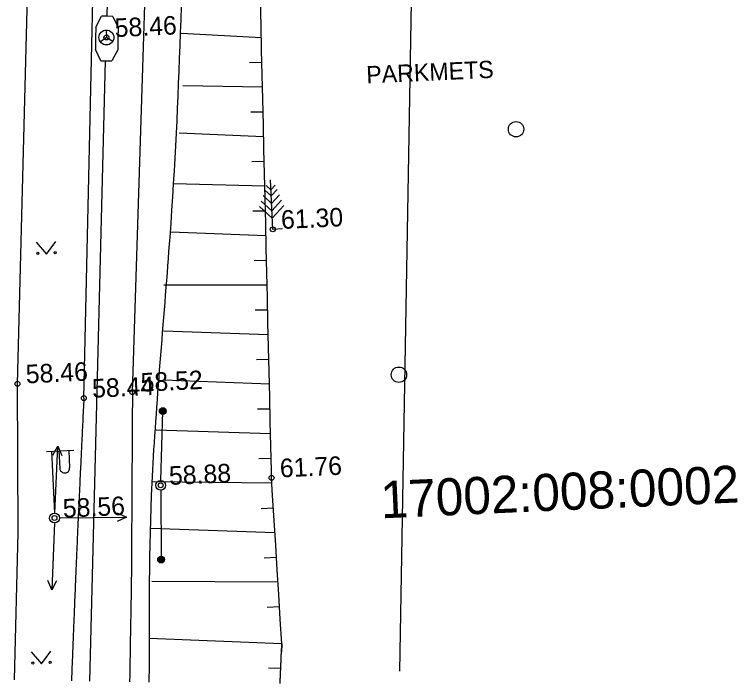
# Model space of a CAD drawing. Extents: x 640662 to 641600, y 6456491 to 6456983.
# Drawn here: x 641413.84 to 641443.04, y 6456665.74 to 6456692.77 of the extents above; entities that cross this region are included whole.
import ezdxf

# ---------------------------------------------------------------- set-up
doc = ezdxf.new("R2010")
doc.units = 0
for name, color, linetype in [('Level 10', 7, 'Continuous'), ('Level 12', 7, 'Continuous'), ('Level 13', 7, 'Continuous'), ('Level 17', 7, 'Continuous'), ('Level 30', 7, 'Continuous'), ('Level 31', 7, 'Continuous'), ('Level 40', 7, 'Continuous'), ('Level 41', 7, 'Continuous'), ('Level 42', 7, 'Continuous'), ('Level 44', 7, 'Continuous'), ('Level 54', 7, 'Continuous'), ('Level 59', 7, 'Continuous'), ('Level 63', 7, 'Continuous'), ('Level 7', 7, 'Continuous')]:
    doc.layers.add(name, color=color, linetype=linetype)

# ---------------------------------------------------------------- blocks, each defined once
blk = doc.blocks.new('KMETS')
at = {"layer": 'Level 10'}
blk.add_circle((0, 0), 311, dxfattribs=at)
blk = doc.blocks.new('WMNOLO')
at = {"layer": 'Level 12'}
for points in [[(200, 0), (2900, 0)], [(2535.93, 176.13), (2900, 0), (2530.75, -176.23)]]:
    blk.add_lwpolyline(points, dxfattribs=at)
blk.add_circle((0, 0), 200, dxfattribs=at)
blk = doc.blocks.new('1SIDKA')
at = {"layer": 'Level 7'}
for p, q in [((0, 300), (0, 0)), ((0, 0), (-250, -166)), ((0, 0), (250, -166))]:
    blk.add_line(p, q, dxfattribs=at)
blk.add_circle((0, 0), 300, dxfattribs=at)
blk = doc.blocks.new('WSNOLO')
at = {"layer": 'Level 13'}
blk.add_lwpolyline([(200, 0), (3000, 0)], dxfattribs=at)
for centre, radius in [((0, 0), 200), ((3000, 0), 136), ((3000, 0), 121), ((3000, 0), 104), ((3000, 0), 90.1), ((3000, 0), 74.9), ((3000, 0), 61.3), ((3000, 0), 49.7), ((3000, 0), 34.8), ((3000, 0), 23.5), ((3000, 0), 13.2), ((3000, 0), 7.82)]:
    blk.add_circle(centre, radius, dxfattribs=at)
blk = doc.blocks.new('VMURU_')
at = {"layer": 'Level 41'}
for p, q in [((-403, 505.28), (0, 0)), ((0, 0), (397, 505.28))]:
    blk.add_line(p, q, dxfattribs=at)
for centre, radius in [((-353, 55.28), 42.8), ((347, 55.28), 45.22)]:
    blk.add_circle(centre, radius, dxfattribs=at)

msp = doc.modelspace()

# ---------------------------------------------------------------- linework, layer by layer
at = {"layer": 'Level 10'}
for p, q in [((641424.27, 6456684.087), (641424.18, 6456686.085)), ((641424.209, 6456685.436), (641423.95, 6456685.673)), ((641424.198, 6456685.686), (641424.009, 6456685.858)), ((641424.198, 6456685.686), (641424.371, 6456685.875)), ((641424.209, 6456685.436), (641424.446, 6456685.695)), ((641424.223, 6456685.136), (641423.878, 6456685.451)), ((641424.223, 6456685.136), (641424.537, 6456685.48)), ((641424.236, 6456684.837), (641423.807, 6456685.229)), ((641424.236, 6456684.837), (641424.628, 6456685.265)), ((641424.249, 6456684.537), (641424.719, 6456685.05)), ((641424.249, 6456684.537), (641423.736, 6456685.006)), ((641424.669, 6456684.105), (641424.27, 6456684.087)), ((641424.27, 6456684.087), (641424.27, 6456684.087))]:
    msp.add_line(p, q, dxfattribs=at)
at = {"layer": 'Level 12'}
for p, q in [((641415.137, 6456675.117), (641416.235, 6456675.166)), ((641415.336, 6456675.126), (641415.448, 6456672.628)), ((641415.636, 6456675.139), (641415.667, 6456674.44)), ((641416.036, 6456675.157), (641416.067, 6456674.458)), ((641415.457, 6456672.429), (641415.457, 6456672.429))]:
    msp.add_line(p, q, dxfattribs=at)
msp.add_circle((641415.457, 6456672.429), 0.2, dxfattribs=at)
msp.add_arc((641415.867, 6456674.449), 0.2, 182.5033, 2.6247, dxfattribs=at)
at = {"layer": 'Level 13'}
msp.add_line((641419.743, 6456673.75), (641419.743, 6456673.75), dxfattribs=at)
msp.add_circle((641419.743, 6456673.75), 0.198, dxfattribs=at)
at = {"layer": 'Level 17'}
for p, q in [((641417.124, 6456692.253), (641417.359, 6456692.699)), ((641417.584, 6456692.694), (641417.359, 6456692.699)), ((641417.808, 6456692.689), (641417.584, 6456692.694)), ((641417.808, 6456692.689), (641418.024, 6456692.235)), ((641417.124, 6456692.253), (641417.115, 6456691.804)), ((641418.024, 6456692.235), (641418.015, 6456691.785)), ((641417.115, 6456691.804), (641417.106, 6456691.354)), ((641418.015, 6456691.785), (641418.006, 6456691.335)), ((641417.322, 6456690.899), (641417.106, 6456691.354)), ((641418.006, 6456691.335), (641417.772, 6456690.89)), ((641417.322, 6456690.899), (641417.547, 6456690.895)), ((641417.547, 6456690.895), (641417.772, 6456690.89))]:
    msp.add_line(p, q, dxfattribs=at)
for points in [[(641417.584, 6456692.694), (641419.459, 6456768.779)], [(641416.88, 6456665.84), (641417.519, 6456690.895)]]:
    msp.add_lwpolyline(points, dxfattribs=at)
at = {"layer": 'Level 30'}
for p, q in [((641413.96, 6456677.852), (641413.96, 6456677.852)), ((641418.599, 6456677.516), (641418.599, 6456677.516)), ((641416.639, 6456677.272), (641416.639, 6456677.272))]:
    msp.add_line(p, q, dxfattribs=at)
for points in [[(641418.599, 6456677.516), (641419.557, 6456707.54), (641419.285, 6456710.679), (641420.439, 6456746.8), (641421.186, 6456782.273), (641421.89, 6456805.04)], [(641413.96, 6456677.852), (641414.681, 6456706.033), (641414.743, 6456712.574), (641416.414, 6456782.78), (641416.796, 6456802.559)], [(641416.639, 6456677.272), (641417.326, 6456707.632), (641417.401, 6456711.576), (641418.157, 6456746.454), (641418.866, 6456782.589)], [(641413.838, 6456665.89), (641413.994, 6456671.849), (641413.96, 6456677.852)]]:
    msp.add_lwpolyline(points, dxfattribs=at)
for points, degree in [([(641418.599, 6456677.516), (641418.567, 6456670.451), (641418.545, 6456669.145), (641418.514, 6456667.439), (641418.485, 6456665.814)], 3), ([(641416.639, 6456677.272), (641416.411, 6456672.535), (641416.254, 6456668.833), (641416.139, 6456665.852)], 2)]:
    msp.add_open_spline(points, degree=degree, dxfattribs=at)
at = {"layer": 'Level 31'}
msp.add_circle((641424.221, 6456674.052), 0.1, dxfattribs=at)
at = {"layer": 'Level 40'}
for points in [[(641429.396, 6456666.248), (641430.09, 6456705.653), (641441.005, 6456705.508)], [(641429.396, 6456666.248), (641430.09, 6456705.653), (641441.474, 6456705.502)]]:
    msp.add_lwpolyline(points, dxfattribs=at)
at = {"layer": 'Level 42'}
for p, q in [((641423.797, 6456692.325), (641423.774, 6456693.325)), ((641423.82, 6456691.325), (641423.797, 6456692.325)), ((641423.808, 6456691.825), (641420.574, 6456691.994)), ((641423.843, 6456690.326), (641423.82, 6456691.325)), ((641423.832, 6456690.825), (641423.332, 6456690.814)), ((641423.867, 6456689.326), (641423.843, 6456690.326)), ((641423.855, 6456689.826), (641420.636, 6456689.889)), ((641423.89, 6456688.326), (641423.867, 6456689.326)), ((641423.878, 6456688.826), (641423.378, 6456688.815)), ((641423.913, 6456687.327), (641423.89, 6456688.326)), ((641423.901, 6456687.827), (641420.495, 6456687.97)), ((641423.936, 6456686.327), (641423.913, 6456687.327)), ((641423.925, 6456686.827), (641423.425, 6456686.815)), ((641423.959, 6456685.328), (641423.936, 6456686.327)), ((641423.948, 6456685.827), (641420.264, 6456685.929)), ((641423.983, 6456684.328), (641423.959, 6456685.328)), ((641423.971, 6456684.828), (641423.471, 6456684.816)), ((641424.006, 6456683.328), (641423.983, 6456684.328)), ((641423.994, 6456683.828), (641420.157, 6456683.98)), ((641424.029, 6456682.329), (641424.006, 6456683.328)), ((641424.018, 6456682.828), (641423.518, 6456682.817)), ((641424.052, 6456681.329), (641424.029, 6456682.329)), ((641424.041, 6456681.829), (641419.865, 6456681.827)), ((641424.076, 6456680.329), (641424.052, 6456681.329)), ((641424.064, 6456680.829), (641423.564, 6456680.818)), ((641424.099, 6456679.33), (641424.076, 6456680.329)), ((641424.087, 6456679.83), (641419.85, 6456679.979)), ((641424.122, 6456678.33), (641424.099, 6456679.33)), ((641424.11, 6456678.83), (641423.611, 6456678.818)), ((641424.145, 6456677.33), (641424.122, 6456678.33)), ((641424.134, 6456677.83), (641419.859, 6456677.995)), ((641424.168, 6456676.331), (641424.145, 6456677.33)), ((641424.157, 6456676.831), (641423.657, 6456676.819)), ((641424.192, 6456675.331), (641424.168, 6456676.331)), ((641424.18, 6456675.831), (641419.561, 6456675.971)), ((641424.215, 6456674.332), (641424.192, 6456675.331)), ((641424.203, 6456674.831), (641423.704, 6456674.82)), ((641424.221, 6456674.052), (641424.221, 6456674.052)), ((641424.235, 6456673.832), (641419.395, 6456673.889)), ((641424.327, 6456672.335), (641424.265, 6456673.333)), ((641424.296, 6456672.834), (641423.797, 6456672.804)), ((641424.388, 6456671.337), (641424.327, 6456672.335)), ((641424.357, 6456671.836), (641419.349, 6456672.006)), ((641424.449, 6456670.339), (641424.388, 6456671.337)), ((641424.418, 6456670.838), (641423.919, 6456670.807)), ((641424.51, 6456669.341), (641424.449, 6456670.339)), ((641424.479, 6456669.84), (641419.38, 6456669.868)), ((641424.571, 6456668.343), (641424.51, 6456669.341)), ((641424.54, 6456668.842), (641424.041, 6456668.811)), ((641424.632, 6456667.345), (641424.571, 6456668.343)), ((641424.632, 6456667.345), (641419.275, 6456667.558)), ((641424.592, 6456666.346), (641424.092, 6456666.367))]:
    msp.add_line(p, q, dxfattribs=at)
for points in [[(641424.265, 6456673.333), (641424.221, 6456674.052), (641424.215, 6456674.332)], [(641424.612, 6456666.845), (641424.612, 6456666.853), (641424.613, 6456666.861), (641424.613, 6456666.87), (641424.613, 6456666.878), (641424.614, 6456666.886), (641424.614, 6456666.894), (641424.614, 6456666.902), (641424.615, 6456666.91), (641424.615, 6456666.918), (641424.615, 6456666.926), (641424.616, 6456666.934), (641424.616, 6456666.942), (641424.616, 6456666.95), (641424.617, 6456666.958), (641424.617, 6456666.966), (641424.617, 6456666.974), (641424.618, 6456666.982), (641424.618, 6456666.99), (641424.618, 6456666.998), (641424.632, 6456667.345), (641424.618, 6456667.006), (641424.619, 6456667.014), (641424.619, 6456667.022), (641424.619, 6456667.03), (641424.62, 6456667.038), (641424.62, 6456667.046), (641424.62, 6456667.054), (641424.621, 6456667.062), (641424.621, 6456667.07)], [(641424.588, 6456666.256), (641424.588, 6456666.265), (641424.588, 6456666.273), (641424.589, 6456666.281), (641424.589, 6456666.29), (641424.59, 6456666.298), (641424.59, 6456666.306), (641424.59, 6456666.314), (641424.591, 6456666.323), (641424.591, 6456666.331), (641424.591, 6456666.339), (641424.592, 6456666.347), (641424.592, 6456666.356), (641424.592, 6456666.364), (641424.593, 6456666.372), (641424.593, 6456666.38), (641424.593, 6456666.389), (641424.594, 6456666.397), (641424.594, 6456666.405), (641424.594, 6456666.413), (641424.595, 6456666.422), (641424.595, 6456666.43), (641424.595, 6456666.438), (641424.596, 6456666.446), (641424.596, 6456666.454), (641424.596, 6456666.463), (641424.597, 6456666.471), (641424.597, 6456666.479), (641424.597, 6456666.487), (641424.598, 6456666.495), (641424.598, 6456666.504), (641424.598, 6456666.512), (641424.599, 6456666.52), (641424.599, 6456666.528), (641424.599, 6456666.536), (641424.6, 6456666.545), (641424.6, 6456666.553), (641424.6, 6456666.561), (641424.601, 6456666.569), (641424.601, 6456666.577), (641424.601, 6456666.585), (641424.602, 6456666.594), (641424.602, 6456666.602), (641424.602, 6456666.61), (641424.603, 6456666.618), (641424.603, 6456666.626), (641424.603, 6456666.634), (641424.604, 6456666.643), (641424.604, 6456666.651), (641424.604, 6456666.659), (641424.605, 6456666.667), (641424.605, 6456666.675), (641424.605, 6456666.683), (641424.606, 6456666.691), (641424.606, 6456666.7), (641424.606, 6456666.708), (641424.607, 6456666.716), (641424.607, 6456666.724), (641424.607, 6456666.732), (641424.608, 6456666.74), (641424.608, 6456666.748), (641424.608, 6456666.756), (641424.609, 6456666.764), (641424.609, 6456666.773), (641424.609, 6456666.781), (641424.61, 6456666.789), (641424.61, 6456666.797), (641424.61, 6456666.805), (641424.611, 6456666.813), (641424.611, 6456666.821), (641424.611, 6456666.829), (641424.612, 6456666.837), (641424.612, 6456666.845), (641424.612, 6456666.845)], [(641424.571, 6456665.846), (641424.571, 6456665.847), (641424.571, 6456665.856), (641424.571, 6456665.864), (641424.572, 6456665.872), (641424.572, 6456665.881), (641424.572, 6456665.889), (641424.573, 6456665.898), (641424.573, 6456665.906), (641424.574, 6456665.914), (641424.574, 6456665.923), (641424.574, 6456665.931), (641424.575, 6456665.94), (641424.575, 6456665.948), (641424.575, 6456665.956), (641424.576, 6456665.965), (641424.576, 6456665.973), (641424.576, 6456665.982), (641424.577, 6456665.99), (641424.577, 6456665.998), (641424.577, 6456666.007), (641424.578, 6456666.015), (641424.578, 6456666.023), (641424.578, 6456666.032), (641424.579, 6456666.04), (641424.579, 6456666.049), (641424.579, 6456666.057), (641424.58, 6456666.065), (641424.58, 6456666.074), (641424.581, 6456666.082), (641424.581, 6456666.09), (641424.581, 6456666.099), (641424.582, 6456666.107), (641424.582, 6456666.115), (641424.582, 6456666.124), (641424.583, 6456666.132), (641424.583, 6456666.14), (641424.583, 6456666.149), (641424.584, 6456666.157), (641424.584, 6456666.165), (641424.584, 6456666.173), (641424.585, 6456666.182), (641424.585, 6456666.19), (641424.585, 6456666.198), (641424.586, 6456666.207), (641424.586, 6456666.215), (641424.586, 6456666.223), (641424.587, 6456666.232), (641424.587, 6456666.24), (641424.587, 6456666.248), (641424.588, 6456666.256)], [(641424.566, 6456665.745), (641424.566, 6456665.746), (641424.567, 6456665.754), (641424.567, 6456665.763), (641424.568, 6456665.771), (641424.568, 6456665.78), (641424.568, 6456665.788), (641424.569, 6456665.797), (641424.569, 6456665.805), (641424.569, 6456665.813), (641424.57, 6456665.822), (641424.57, 6456665.83), (641424.57, 6456665.839), (641424.571, 6456665.846)]]:
    msp.add_lwpolyline(points, dxfattribs=at)
msp.add_open_spline([(641423.061, 6456707.118), (641421.056, 6456705.322), (641420.891, 6456703.706), (641420.825, 6456701.2), (641420.541, 6456691.663), (641420.216, 6456684.318), (641419.238, 6456673.667), (641419.283, 6456669.395), (641419.27, 6456665.801)], degree=3, dxfattribs=at)
at = {"layer": 'Level 44'}
msp.add_line((641417.551, 6456691.836), (641417.551, 6456691.836), dxfattribs=at)
at = {"layer": 'Level 54'}
for centre in [(641417.551, 6456691.836), (641424.27, 6456684.087), (641413.96, 6456677.852), (641418.599, 6456677.516), (641416.639, 6456677.272), (641419.743, 6456673.75), (641415.457, 6456672.429)]:
    msp.add_circle(centre, 0.1, dxfattribs=at)

# ---------------------------------------------------------------- block references
at = {"layer": 'Level 12', "xscale": 0.0009998986622778018}
for yscale, rotation in [(0.0009998986622778015, 87.46734861754419), (0.000999898662277802, -92.15264125361975), (0.000999898662277802, 0.8032545021674126)]:
    msp.add_blockref('WMNOLO', (641415.457, 6456672.429), dxfattribs=dict(at, yscale=yscale, rotation=rotation))
at = {"layer": 'Level 13', "xscale": 0.0009998986622778018}
for yscale, rotation in [(0.0009998986622778022, 88.4024853945237), (0.0009998986622778018, -89.6912506095612)]:
    msp.add_blockref('WSNOLO', (641419.743, 6456673.75), dxfattribs=dict(at, yscale=yscale, rotation=rotation))
at = {"layer": 'Level 41', "xscale": 0.0009998986622778018, "yscale": 0.000999898662277802, "rotation": 2.563989337780391}
for name, p in [('KMETS', (641434.094, 6456688.131)), ('VMURU_', (641415.136, 6456683.079)), ('KMETS', (641429.365, 6456678.217)), ('VMURU_', (641414.935, 6456666.535))]:
    msp.add_blockref(name, p, dxfattribs=at)
at = {"layer": 'Level 7', "xscale": 0.0009998986622778018, "yscale": 0.000999898662277802, "rotation": 2.563989337780391}
msp.add_blockref('1SIDKA', (641417.551, 6456691.836), dxfattribs=at)

# ---------------------------------------------------------------- texts
at = {"layer": 'Level 31'}
msp.add_text('61.76', height=0.7499, rotation=2.564, dxfattribs=at).set_placement((641424.571, 6456674.068))
at = {"layer": 'Level 40'}
msp.add_text('17002:008:0002', height=1.49985, rotation=2.564, dxfattribs=at).set_placement((641428.655, 6456672.415))
at = {"layer": 'Level 41'}
msp.add_text('PARKMETS', height=0.6999, rotation=2.564, dxfattribs=at).set_placement((641428.061, 6456689.978))
at = {"layer": 'Level 59'}
msp.add_text('61.30', height=0.7499, rotation=2.564, dxfattribs=at).set_placement((641424.619, 6456684.103))
at = {"layer": 'Level 63'}
for s, p in [('58.46', (641417.9, 6456691.851)), ('58.46', (641414.31, 6456677.867)), ('58.52', (641418.949, 6456677.531)), ('58.44', (641416.988, 6456677.287)), ('58.88', (641420.093, 6456673.765)), ('58.56', (641415.807, 6456672.444))]:
    msp.add_text(s, height=0.7499, rotation=2.564, dxfattribs=at).set_placement(p)

doc.saveas('drawing.dxf')
